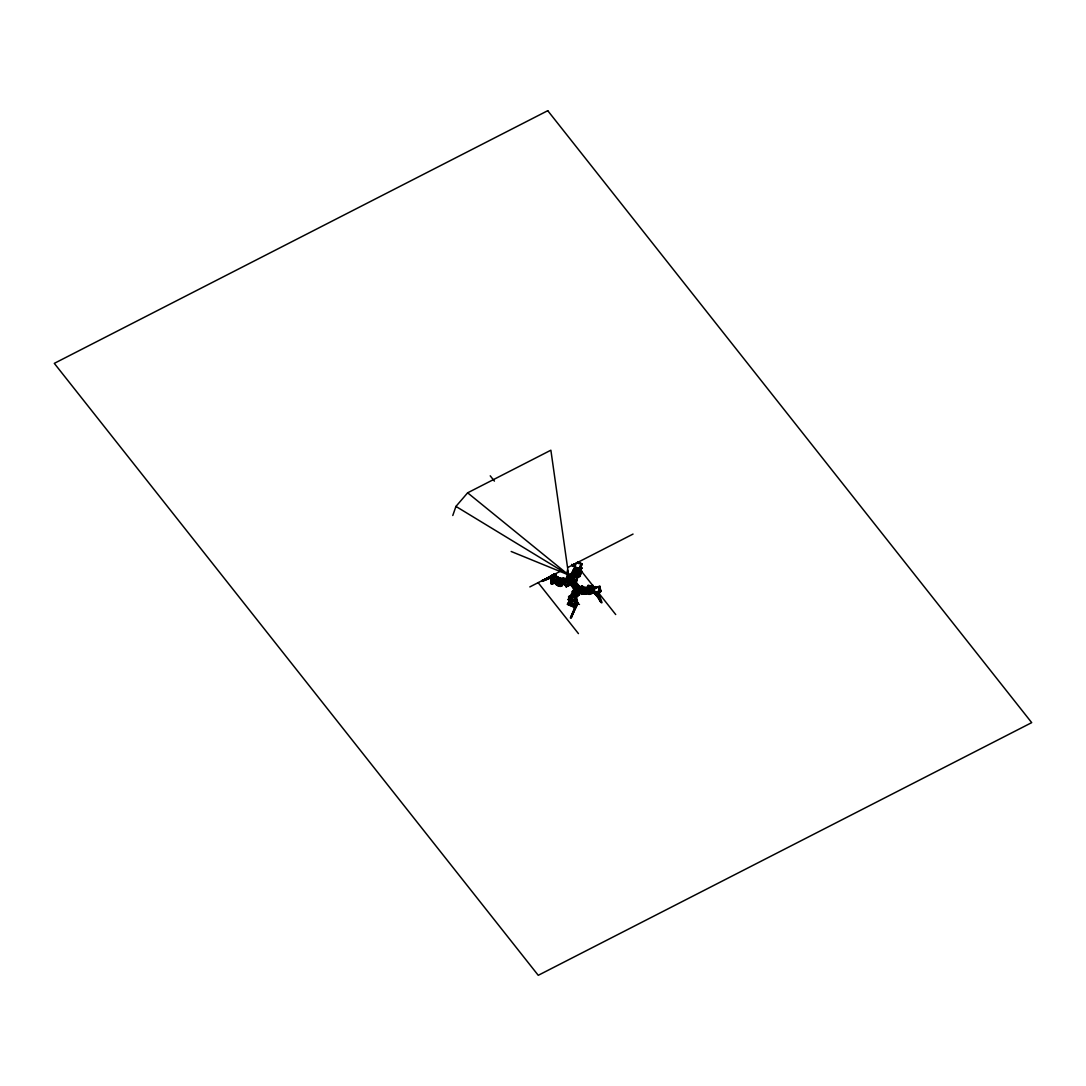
<?xml version="1.0" encoding="UTF-8"?>
<svg xmlns="http://www.w3.org/2000/svg" width="1086" height="1086" viewBox="0 0 1086 1086"><rect width="100%" height="100%" fill="white"/><g stroke="black" fill="none" stroke-linecap="round" stroke-linejoin="round"><path stroke-width="1.5" d="M576.164 601.332L576.585 599.214L576.435 601.332M575.512 601.372L576.394 598.78L575.634 600.477M581.594 594.001L585.042 592.304L584.675 592.97C578.281 596.363 584.227 591.761 585.123 590.703L585.748 591.49L584.675 592.033L585.558 589.915C585.87 587.472 582.096 587.798 583.942 589.657C597.517 591.49 580.562 583.549 583.725 589.454M584.621 591.68L584.051 592.427M596.445 588.205C595.671 586.739 596.268 586.399 595.372 588.042M575.987 598.793C575.702 596.716 576.109 601.223 574.82 601.522M564.204 578.634C562.019 580.616 572.118 580.983 563.62 580.019L563.743 578.539L560.105 578.01L560.105 582.707L562.657 583.033L562.453 582.164L559.602 582.653L558.896 581.716L558.489 583.752L559.711 581.567L563.254 582.001L563.308 582.802L561.543 586.236L558 585.788L557.933 584.757L560.702 584.92M562.032 584.187L562.602 582.218M583.915 589.549C591.055 591.273 585.639 585.829 583.521 588.476C586.101 591.897 588.585 586.698 588.137 587.92M594.463 590.96L593.485 591.653L594.49 591.422C592.372 592.101 580.684 595.522 592.915 593.282L592.345 585.639L593.065 585.476L593.77 587.2L590.716 587.553L590.757 589.684L591.503 588.517L588.693 588.775L591.191 589.074M591.083 589.087L590.675 587.58M565.29 582.761L565.467 584.947L565.942 583.589L564.557 583.087M575.336 576.055C575.078 569.186 577.467 577.304 574.046 576.91M572.444 593.065L574.535 595.712L574.616 594.558L573.571 593.933L574.141 595.915L571.44 593.377L573.136 593.051M581.906 594.395L581.241 591.164M582.517 592.399L581.974 593.798L581.634 590.974M584.485 589.25C591.612 587.499 583.481 592.427 583.82 588.3C586.399 588.544 582.028 589.454 584.309 587.784M585.001 588.137C585.625 588.598 590.947 590.146 584.621 587.431C583.521 588.571 584.648 591.463 582.938 588.286C583.535 585.3 582.367 592.332 585.422 589.264M564.408 578.607L563.62 580.019C558.652 576.897 573.313 578.539 566.648 580.481M567.218 579.422C566.566 579.191 568.005 582.354 565.806 579.49M566.417 579.435L567.557 579.883L567.204 579.055M564.734 580.345L564.136 578.77L568.019 579.34L567.272 580.141L563.946 579.137M581.58 592.467L582.72 592.44L581.96 592.807L582.585 593.608L585.911 591.191L585.286 590.404L583.331 591.408L583.793 592.494L585.748 591.49L585.123 590.703L582.34 592.114M565.521 580.005C567.163 584.58 569.716 578.01 566.892 580.467M587.567 588.707L588.028 586.616M570.734 574.833L570.326 573.829L566.797 576.327L570.951 574.318M566.919 576.422L567.231 576.422M570.435 599.798L570.245 600.477M570.91 600.639L570.503 601.481L570.897 600.11L568.752 600.015L570.123 596.065L569.295 598.019M573.571 573.761L574.073 572.498L572.974 572.023L572.417 573.232L575.539 567.462L572.091 565.1M573.136 573.517L573.91 571.752L572.892 573.652M573.462 572.784L573.802 571.888L573.313 573.136M573.802 571.847L575.689 572.743L576.72 570.231L576.707 571.765M573.625 574.508L574.44 576.897M579.72 574.67L578.852 576.53L580.969 571.765M579.571 574.928L579.435 575.689M579.259 568.358L580.1 568.562L582.177 563.905L579.313 570.313L580.046 568.467M572.471 572.756L574.847 567.163L574.141 568.806L581.594 572.037L579.652 576.449L581.892 571.358L579.313 570.313M580.1 575.458L579.49 576.829L579.938 575.919M580.087 575.512L579.476 574.942L579.028 576.177M580.861 568.345L581.336 567.408L581.268 569.39M569.716 597.68C571.263 596.051 566.118 597.327 571.48 598.848L570.544 602.228L573.259 604.59L574.399 605.078L575.499 602.499L576.842 603.287M570.231 578.268L570.34 579.15L570.476 576.842M565.982 579.354C567.516 575.39 570.191 579.788 570.788 577.969M580.005 592.101L580.345 591.205L581.159 592.589L585.558 589.915M579.761 591.802L580.82 590.689L581.173 592.576M595.997 592.942L597.015 593.187L596.445 593.933M597.639 595.399L597.056 593.295M575.295 600.721L572.186 599.486L571.942 600.952C577.399 599.336 572.824 607.196 574.508 603.395M588.232 592.44L590.187 592.454M588.463 592.413L592.141 592.209L592.277 593.105M589.766 594.164L589.508 593.2L588.87 593.825M589.725 592.427L588.598 592.481M588.693 592.915L592.345 592.345L589.196 592.657M588.816 593.132C586.521 594.368 596.811 591.938 589.956 592.82C589.06 586.589 586.779 598.06 591.897 592.196M596.798 593.567L595.82 593.784M596.757 593.39L596.716 592.562M597.273 592.78L597.069 591.992L597.911 592.087L594.965 593.268L597.517 595.59L596.676 594.069M615.708 614.54L598.128 592.332C610.047 620.758 588.408 580.1 600.83 602.377M567.707 604.278L569.756 599.961M571.29 602.554L573.937 604.549L570.883 603.232L571.127 601.766M573.259 604.59L574.48 603.531M571.182 617.758L577.589 603.558L571.182 617.758C583.711 586.196 561.082 639.301 575.241 607.25M574.318 600.49C577.128 596.513 578.852 603.164 572.227 599.173L571.562 600.965M568.752 600.015L569.485 595.793L569.023 597.789M570.544 602.228L570.883 600.477M571.114 598.454L569.865 600.979L569.797 599.594M571.888 601.264L572.227 599.173M574.399 605.078L575.268 605.119L576.327 602.852L576.571 601.386L575.729 601.02L576.557 599.241L576.164 600.096M575.499 602.499L571.127 600.938M575.268 605.119C574.779 602.458 577.521 605.269 577.467 603.3M567.747 604.006L575.417 606.843M577.019 603.137L577.263 602.499M593.77 587.2L593.648 588.449L592.359 585.653M574.996 576.204L574.915 573.259L573.53 575.756L574.793 576.476L575.458 573.639L574.589 576.517M575.308 574.005C575.281 570.761 575.268 583.046 572.77 575.933M577.25 593.621C579.3 593.567 578.621 590.35 576.72 590.974C570.897 597.327 578.512 593.35 576.313 596.255L575.458 596.065L576.245 596.404L575.526 598.359M576.177 594.151L576.259 594.992L576.938 594.463M576.313 592.454L577.155 591.368L578.146 593.255M576.503 592.101C576.204 598.915 575.091 590.105 577.82 591.775M579.503 591.463L576.042 594.802L576.897 594.544M577.576 593.594L577.874 591.666M575.213 607.427C572.702 608.907 576.747 605.947 576.978 603.789L575.349 607.278M575.159 607.685L567.34 604.4L569.227 601.06M588.721 591.354C585.259 594.612 590.499 591.408 589.101 592.399M571.833 565.725C575.363 565.589 572.431 565.738 572.702 565.344L573.978 564.544L573.394 565.236M576.096 601.617L576.992 599.038L574.698 598.006L575.186 595.332L575.308 596.526M572.471 573.286C578.322 566.01 567.761 570.992 575.96 573.693L576.476 572.471L579.625 573.91L578.146 577.535L579.462 575.241L580.453 575.675L579.422 575.227L581.051 571.114L579.707 570.489L580.766 571.793M581.662 568.304C580.616 570.041 583.168 566.716 580.874 567.652L580.304 568.983L581.309 569.213M574.616 575.661L574.087 576.408L572.906 575.254L572.023 575.702M576.449 592.386L576.693 591.585M577.25 593.187C576.87 591.666 578.363 590.485 576.096 593.01M577.399 592.087C578.919 594.476 575.689 589.087 576.042 593.757M576.367 592.766L575.689 594.952L575.865 592.562M572.919 566.39L573.734 564.476L572.105 565.087C574.996 567.028 572.227 564.964 574.494 564.286M572.77 572.648L572.376 573.435L573.978 569.797M574.562 564.788L574.996 563.824M575.661 564.747L574.752 564.231M575.376 576.34L576.164 573.354L574.453 572.607L572.824 576.191L574.983 577.467M574.195 576.327C574.901 575.594 573.761 576.598 572.2 575.417L574.752 575.919M575.974 599.119L576.137 598.549M576.313 600.327L576.585 599.187L576.204 601.318M575.458 598.875C573.91 600.096 578.729 601.345 575.064 599.839M576.137 602.839C576.625 600.422 577.928 603.585 576.327 604.373M576.639 603.965L575.851 606.151M576.639 602.418L576.055 603.748L577.304 603.965L576.123 606.463L577.005 604.359M577.752 602.798L577.277 604.033L577.684 602.879L577.385 603.68L576.299 603.3M575.213 595.277L571.616 594.368L570.897 596.35L574.195 597.775L574.833 596.35M569.213 601.074L570.123 600.734L569.933 599.486M570.326 600.056L568.467 604.305L570.354 599.839M574.304 569.96L572.838 572.498L574.06 572.675M568.521 596.961L569.566 597.096M576.517 600.789C570.91 598.943 565.657 596.119 570.598 597.11M569.037 596.703L568.969 596.866M572.417 601.372L569.729 599.825M578.838 575.838L579.965 575.661M574.643 596.689L575.336 596.567M568.304 585.001L568.86 583.739L569.648 584.77M568.697 584.119L570.204 583.779L569.851 582.517L567.897 583.521L567.693 585.775L567.489 584.349M574.969 576.042L574.453 575.336L573.951 576.354M575.091 581.485L577.046 580.494L576.435 579.707M575.58 582.286L575.349 582.666M575.974 581.037C576.082 578.146 574.25 585.042 578.471 586.073L578.146 586.657M577.29 594.096C579.49 593.092 575.879 590.485 575.919 593.635L573.693 590.105L572.254 591.544L572.838 592.277L573.218 591.585M574.032 590.865L573.883 590.01L572.648 590.852L573.259 591.626L572.254 593.431L573.34 593.418M576.177 567.191L581.064 569.661L581.105 568.154M581.051 568.141L580.304 568.983M578.132 585.503L577.82 585.123M578.268 590.065L576.49 590.906L575.811 593.526M577.847 593.499L580.25 592.63L578.254 589.671L576.53 592.114M577.277 592.942L577.399 591.775M577.494 595.413L578.906 594.789L578.268 593.988L576.313 594.992L577.155 596.038M582.938 588.286C581.132 590.051 585.571 591.694 584.947 589.196M584.702 591.694L584.865 591.938M573.544 565.168L573.693 566.105M574.005 565.263L572.539 565.67L573.788 565.792M572.431 573.367L572.919 572.091M572.838 572.308L572.607 573.041M577.589 562.385L581.01 564.53L579.096 568.996L574.616 567.191M587.716 591.897L588.884 592.006M590.295 589.169L590.132 588.354M589.929 591.449L589.983 592.304M589.589 593.363L588.856 593.187M555.068 581.716L556.399 582.123L552.299 583.331L551.416 582.734L555.014 581.214L555.937 581.567L551.077 583.467L550.602 576.639L541.778 581.186L553.996 574.195L556.005 574.399L555.421 575.322L554.688 574.304L552.136 575.689L552.258 576.625M560.933 578.539L558.028 577.345L560.715 578.96C556.005 575.892 558.163 580.657 560.933 578.987M559.887 579.53L558.733 580.793M560.512 585.965L560.037 584.309M559.629 578.865C559.643 581.377 558.815 577.046 562.372 579.557L560.227 579.15C558.095 582.395 560.539 576.299 559.385 580.521M555.15 581.241L556.548 581.974L556.073 584.499L559.874 586.114L559.249 585.313C559.847 588.327 562.874 584.241 559.969 584.472M577.345 603.585L577.738 602.934L577.182 604.006M576.394 598.78L575.756 600.3M570.041 574.548L570.191 574.508M572.539 572.906L574.005 568.833L573.313 572.498L574.711 569.132M569.295 596.309L571.019 597.273M569.919 596.581L568.793 599.798L568.168 599.526M578.729 574.833L577.779 576.924M579.313 575.892L579.503 575.485M452.781 515.511L455.944 506.415L467.632 492.827L550.874 450.201L568.602 574.942L511.18 551.484M573.883 566.159L574.236 565.725M574.657 575.756L576.775 571.507M580.562 569.037L580.725 568.833M574.63 573.123L575.851 569.933L576.68 570.299L576.001 572.186M574.983 597.504L575.689 595.549L577.209 595.182M574.467 600.273L576.639 595.372M574.833 572.743L572.743 576.408M574.861 572.39L575.58 570.435L576.72 570.231M577.223 570.449L576.191 572.96L573.598 572.078M576.462 575.091C579.245 576.815 575.268 576.014 576.802 574.494L578.214 574.738L579.639 571.358L581.39 572.064M576.327 575.471L576.802 574.494M570.014 600.042L568.888 599.553L570.041 596.499L569.688 599.105M578.214 574.738L576.652 574.888M571.915 593.689L570.761 596.743L571.915 593.689L572.797 594.083L570.72 598.644M579.11 574.684L580.521 571.738L577.643 577.318M571.575 596.268L572.797 594.083M572.091 595.467L573.327 595.929M572.132 598.902L571.372 597.463L572.471 598.305M574.195 597.775L574.915 595.834M576.707 595.359L574.698 599.173M576.53 595.671L575.186 595.128L575.499 594.449M584.363 591.598L584.024 592.223M573.517 564.978L573.422 566.01L573.204 565.195M574.861 566.24C573.815 568.711 576.883 563.851 574.752 564.476M580.915 569.254L581.77 568.059M576.313 599.811L574.996 599.133M567.557 577.019L569.322 575.702L568.915 576.408M567.53 576.829L571.222 575.037L569.716 576.001L574.67 582.15L574.005 580.806L576.87 578.933L574.752 576.259M572.403 572.621L571.955 573.802L572.308 573.096M579.978 572.295L579.775 573.489L580.223 572.403L576.91 571.005M571.874 594.476L571.168 595.454M573.965 566.376L574.494 565.209M572.729 572.254L573.856 569.186L574.575 569.431M573.177 572.648L574.209 570.082M577.725 603.735L578.186 602.445L577.385 603.68M563.96 579.001L567.163 579.965L566.403 580.521M575.132 568.426L575.539 567.462M577.725 563.24L578.241 562.276M578.349 563.512L578.757 562.562L581.295 563.593L578.553 569.987L574.304 568.154M578.458 563.498L578.865 562.548L577.63 562.073L582.177 563.905M579.544 571.155L579.761 570.476M580.005 571.44L580.304 570.761M583.766 588.965L583.63 589.847L585.082 589.739M587.553 589.074C586.44 587.77 587.811 591.666 588.531 586.535L591.069 586.861M573.951 564.014L572.77 565.752L574.535 566.363M574.928 566.077C574.127 569.987 575.702 560.539 577.453 562.982L578.132 562.29M577.738 562.059L577.453 562.982M576.042 567.679C574.087 569.716 577.738 565.874 579.096 568.996M569.553 596.933L569.417 597.694M573.123 565.236L573.707 564.489M558.652 579.761L559.86 580.223M567.924 579.924L566.268 578.852M567.924 580.942L567.937 579.123L566.593 579.096M577.576 603.68L576.422 606.395M575.132 607.495L571.209 617.554M568.127 599.744L569.05 597.585M570.897 600.11L571.48 598.848M570.883 603.232L571.942 600.952M573.883 604.861L574.942 602.581M576.042 602.526L576.571 601.386M555.394 576.91L556.1 575.933L554.322 575.078M554.349 574.63C551.824 575.105 558.163 574.318 555.34 576.109M555.285 575.023L554.498 574.535M556.738 576.313L555.693 576.802L555.584 575.268M557.647 578.295L559.222 579.11M577.603 603.897L575.553 604.006M573.245 573.15L572.784 574.141M574.263 572.838L574.765 572.078L574.426 573.001M568.602 596.852L569.648 597.232M568.86 597.314L570.408 597.544M575.091 598.97L575.268 598.169M574.589 566.24L575.064 565.087L573.449 564.408M578.417 592.78L577.019 595.535L575.308 594.789M573.747 575.146L573.313 576.272M573.204 576.245L573.965 574.793M578.227 593.119L577.385 593.621L577.874 592.684M575.892 598.983L576.517 599.472M576.177 571.589L576.897 571.331M574.263 575.471L574.956 573.992M573.245 575.023C571.331 578.39 576.91 576.476 574.915 576.354M561.543 579.53L559.779 579.313L562.372 579.557L562.602 578.322M562.331 578.811L562.643 579.028M563.2 579.965L563.308 578.404L561.652 582.734M563.539 578.811L563.729 578.458M567.096 580.073L563.973 579.544L564.15 581.295M563.159 582.653L566.295 586.874L563.05 581.892L562.684 582.558L563.553 582.449M562.996 582.938L565.005 579.856L567.897 583.521M565.982 579.014L567.408 578.865M570.897 574.535L567.516 576.788L571.195 575.037M566.335 579.123L566.933 578.254M565.779 580.847L567.082 580.1M567.639 579.734L566.729 579.177L567.747 579.557M566.525 579.639L566.553 578.757M568.304 576.381L568.697 575.675M569.01 575.064L568.263 576.096L570.734 574.752M564.353 584.254L559.969 585.164M567.055 579.802L569.132 578.648M564.924 583.698L565.263 583.603M565.996 580.236L567.367 580.453M569.173 576.788L571.996 575.512M569.716 576.001L570.802 576.87L570.272 579.177M566.987 581.444L568.331 580.684L566.783 580.847M578.539 585.883C576.639 591.151 565.141 576.204 570.639 576.544L569.743 579.082L570.218 578.566M567.055 581.539L566.729 580.725M569.471 577.087L567.449 579.028L567.937 579.652M569.743 577.372L572.906 575.254M569.132 578.838L570.259 576.693M569.96 577.738L570.639 576.544M571.467 575.661L570.354 574.413M566.376 586.277L567.462 584.309L568.955 584.621M574.453 575.336L571.779 576.91M573.082 574.956L572.403 575.634M573.503 576.612L573.517 575.064M570.72 580.576L568.575 582.232L570.72 580.576L568.67 577.983M568.372 585.259L569.417 583.304L576.055 591.694M566.295 586.874L569.078 585.449L568.25 583.521M570.204 583.779L568.833 584.132M572.2 580.033L574.073 578.865L573.082 579.585M566.716 578.431L570.856 583.657L566.58 586.345M573.028 582.992L572.173 583.861L571.345 582.815L572.336 581.662L576.49 586.603L573.517 582.327M571.345 582.815L572.336 581.662M575.594 587.689L572.336 583.549L571.073 584.838L572.689 583.576L571.847 582.53M573.503 581.702L574.005 580.806M573.354 582.625L573.897 581.852L576.788 585.503L576.394 586.209L573.394 582.612M574.005 581.444L576.87 578.933M574.901 582.87L575.444 581.987M575.308 582.666L575.797 581.784L579.069 585.911L578.499 586.413M576.164 580.942L577.209 580.195L576.598 579.408M572.498 583.263L577.209 580.195M576.598 583.644L576.137 583.413M571.752 593.757L573.218 592.902M575.96 587.716L574.331 588.965L575.064 588.164M568.888 599.553L571.005 596.852M570.394 597.124L572.01 594.083M572.811 590.553L573.422 591.341L574.263 590.512L573.53 590.404M576.354 587.241L577.331 587.974L576.34 589.128L575.77 587.39L579.069 585.911M578.729 595.074L575.417 589.426L574.752 590.417L575.661 591.123M573.259 591.626L575.648 589.847L572.254 591.544M576.34 589.128L577.331 587.974M577.603 586.874L582.965 592.915L581.295 593.811L580.969 592.345L582.042 593.621L585.978 593.662L585.856 591.775L585.653 592.454M575.648 592.386L576.082 591.055L577.969 591.911M573.639 579.652L579.503 586.874L579.001 587.757M578.607 588.137L579.503 586.874M579.843 589.196L581.539 588.327L581.105 589.101L579.652 587.255L581.037 586.983M576.775 592.834L577.603 592.78M577.087 592.481L577.467 591.789M576.232 596.404L575.729 595.495M579.652 587.255L580.698 586.508M584.078 588.042L582.666 586.25L580.535 586.807M574.698 597.992L575.336 596.73M579.408 591.639L576.15 595.291L576.775 596.078L579.557 594.653L579.367 593.078M579.856 588.693L580.236 588.001M582.666 586.25L580.44 587.743L579.815 586.969M576.109 596.255L577.671 596.567L574.888 597.979M581.227 586.956L581.77 585.965M576.394 596.771L577.82 595.332M576.938 596.255L577.657 595.114M579.68 591.544L580.223 590.635M577.861 595.535L578.906 594.789M580.82 590.689L580.155 593.227L581.512 590.784L578.39 592.386M580.969 590.838L580.155 593.227M582.653 588.802L582.965 587.512M579.897 593.363L581.268 590.906M579.557 594.653L575.254 597.314M584.485 588.273L588.042 588.707M582.381 592.657L581.567 593.39M583.969 588.87L584.757 588.191M584.146 589.861L584.675 589.169M584.96 588.503L584.458 589.725M584.58 590.417L588.87 589.834L587.933 589.345L591.558 589.793L591.503 588.517M584.526 592.277L584.675 592.97M586.521 588.544L588.123 585.395L591.666 585.829L590.363 589.046M586.969 588.395L588.123 585.395M587.96 589.467L587.838 588.123L587.757 590.037M591.558 589.793L588.788 589.983L589.046 588.666L591.503 589.046L589.046 588.666L587.322 592.603L588.571 592.752M590.051 588.748L591.069 586.874M590.268 588.707L591.666 585.829M590.173 592.291L591.286 590.295L591.015 586.06L589.847 586.223L591.028 586.277M559.833 578.499L558.136 582.897M559.399 581.784L558.571 582.313M560.919 579.164L560.105 578.01M558 585.788L559.752 584.607M558.625 585.11L560.105 582.503L560.96 583.128M562.657 583.033L562.724 579.462L567.041 580.372L563.81 579.666M561.666 585.49L562.602 582.802L561.476 583.196M564.381 579.476L566.987 580.277M561.177 585.435L563.254 582.001M566.403 579.598L566.838 578.892M567.014 578.852L566.756 579.87M573.517 575.661L570.951 576.259L571.575 577.046L572.023 576.272L574.915 579.924M574.114 573.055L575.851 569.933M572.553 576.53L575.146 571.888L576.503 572.403M573.109 575.824L573.951 574.779M573.91 575.919C574.168 574.304 572.363 577.087 574.63 576.87M573.584 576.001L574.263 575.281M574.073 576.218L574.63 575.431M574.589 576.842L574.956 575.648M574.806 577.304L575.58 576.001M579.639 571.358L578.947 572.756L577.657 572.118M577.155 576.652L577.562 575.933M578.146 577.535L576.856 577.318L578.634 574.127L580.345 574.942M582.449 591.924L583.603 590.92L580.711 587.255M584.092 588.897L584.689 588.408M585.205 588.395L584.526 587.988M586.902 588.897L584.417 587.988M589.06 589.481L585.721 594.042L585.639 592.155L587.146 590.703M586.06 592.155L588.273 588.178L585.761 594.042L582.544 593.838M586.467 594.137L586.508 591.951L587.988 592.44M588.979 588.273L587.648 588.476M581.553 592.386L581.648 591.707M574.575 573.679L575.444 573.381M576.761 592.114L577.318 591.748M575.974 596.73L575.689 597.083M576.91 603.925L575.485 604.101M550.955 576.87L541.995 581.254L550.602 576.639M550.941 577.304L542.09 581.322L550.969 577.901M597.938 594.612L597.694 595.915L601.06 601.78L597.748 595.82M589.522 593.485L588.979 592.128M596.757 586.969C594.761 586.752 594.49 586.929 596.866 587.051M595.657 592.644L595.63 594.368M595.861 593.553L595.617 593.73M597.612 595.671L595.617 594.151M595.508 587.132L594.775 587.512L595.657 586.535M575.322 581.227L574.643 580.413M577.725 585.911L577.399 585.625M554.742 581.472L555.76 581.363M560.81 584.635L558.163 585.517M560.96 586.006L560.838 584.974M580.44 567.679L579.707 567.286M566.485 579.3L567.788 579.761M555.638 581.472C552.122 582.137 557.566 580.087 554.376 581.105L554.322 580.413M574.453 572.607L575.146 571.888M574.25 572.96L574.956 572.241M541.805 580.616L552.163 576.34M553.616 575.051L551.321 576.299L553.765 574.331L559.752 578.865M554.878 575.023L555.503 574.738M557.661 578.064L559.453 579.598M595.59 593.526L596.743 595.196M600.042 590.608L600.87 591.042L599.879 591.259M597.219 594.001C598.807 591.951 594.083 590.77 594.992 593.635M565.141 583.942L564.476 584.349M575.947 591.096L575.879 594.612L575.933 592.44M554.96 581.295L555.665 581.431M555.53 581.675C557.213 582.693 551.932 584.852 551.077 583.467M554.389 581.227L556.276 581.268L555.408 582.137M554.199 574.711L552.136 575.892L552.204 576.883L550.385 576.734M553.507 575.444L552.014 575.96M564.055 578.852L567.001 578.716M582.775 591.341L581.892 591.789L578.227 587.064M578.105 594.286L578.933 593.866M529.832 586.915L560.376 571.263M567.788 567.476L633.043 534.068M563.946 579.856L564.571 580.643L563.946 579.856L564.829 579.395M568.847 577.684L570.802 576.87M570.069 578.553L567.856 575.091M567.625 584.01L569.58 583.006M574.48 580.711L576.462 579.748L575.661 580.766M570.856 583.657L566.661 585.761L563.756 582.082M577.046 580.494L572.648 582.938L575.173 581.634M565.982 586.481L569.078 585.449M575.797 581.784L575.186 581.947M572.403 585.259L571.942 586.073L570.679 584.037M573.435 586.101L574.331 585.639M572.743 587.092L575.01 589.956M575.471 588.028L576.842 588.87M573.883 590.01L574.765 589.549L574.032 590.58M572.634 590.852L575.417 589.426M578.838 587.675L581.607 586.264L582.232 587.037M573.232 594.056L573.965 593.73M580.834 591.68L582.123 591.015M580.671 591.979L581.96 591.313M583.956 592.196L584.838 591.748M585.028 591.639L585.911 591.191M572.023 576.272L570.313 577.141L572.363 579.748M581.607 586.264L580.901 586.929M588.015 586.304L588.096 587.35M588.653 593.051C588.327 596.377 595.617 590.988 590.363 593.472M596.893 593.132L598.06 593.037L596.92 593.635M579.028 593.675L580.331 593.024L579.843 592.399M589.983 593.499L588.775 593.635M554.566 582.476L551.444 583.698M586.983 588.15L588.11 587.607M553.955 580.63L551.973 579.313L554.05 578.336L553.222 575.132L551.145 576.109L552.272 578.458M551.457 583.929L550.969 576.462L554.607 574.684M553.86 575.553L552.557 576.069M550.969 576.462L552.625 576.72M556.29 578.037L557.43 577.494M557.227 578.268L559.697 578.539M556.507 581.281L557.647 580.738L557.389 576.856M556.548 581.974L557.702 581.431C555.38 584.689 563.634 584.838 560.525 586.426M556.073 584.499L557.851 583.657M556.521 578.39L557.457 577.942L556.819 577.521L557.009 580.304M553.222 575.132L552.53 575.743M551.267 577.331L541.778 581.417L542.213 580.888M551.607 583.82L554.552 582.367M560.281 578.648L557.647 577.928L559.222 579.435M575.078 582.137L579.001 587.132M592.875 592.752L592.78 591.802M595.685 586.969L595.454 587.865M555.638 581.933L555.163 581.729M560.39 585.585L560.607 585.992M565.304 584.865L564.136 584.635M597.137 596.038L598.522 595.725M592.399 586.223L593.621 588.083L592.481 587.512L593.268 593.173L592.427 592.006L589.006 592.332L592.304 591.802L593.227 592.63M595.277 592.752L595.332 593.513L594.531 592.06L592.332 592.399M593.037 586.779L593.743 586.63M593.214 587.716L599.839 586.236L600.897 591.503L599.92 591.721L599.133 590.39L600.11 590.173L600.897 591.503M592.983 587.852L593.689 587.702M593.526 592.277L593.268 588.395L599.893 586.929M594.449 590.119L594.599 589.399M599.092 589.929L598.902 587.146L599.092 589.929L600.083 589.712L600.87 591.042M599.852 590.689L600.83 590.472M596.581 593.227L599.974 592.481L599.187 591.151L594.544 592.182L594.259 588.178M600.544 590.906L599.839 586.236M595.332 593.39L592.793 593.078L592.427 592.006M597.843 595.209L598.21 596.133L597.707 595.237M556.738 576.435L558.082 577.779M581.892 571.358L581.051 571.114M568.888 574.901L568.168 575.254L569.037 574.616L568.874 575.512M595.902 593.431L596.893 593.431M560.267 584.77L560.39 586.386M560.186 584.892L560.525 586.196M589.033 592.875L592.467 592.549M568.412 585.042L567.259 585.245M554.702 574.494L555.448 574.63M568.793 599.798L569.756 599.744M587.187 589.277L584.105 589.196M555.435 581.241L552.245 578.471L552.896 578.879M555.204 582.313L555.516 581.92M588.626 593.553L588.531 593.933M552.394 575.879L551.145 576.109L552.34 583.874M588.123 589.739L588.083 588.531M559.914 579.72L562.412 580.019M591.517 586.114L587.974 585.68L591.531 586.345M563.308 582.802L559.602 582.653M588.178 586.196L591.734 586.63M560.756 584.702L561.706 585.951M585.639 592.155L586.345 592.25M588.083 592.562L586.929 591.965M563.118 578.757L562.372 579.557M588.788 589.983L591.286 590.295M561.598 579.327L562.724 579.462M584.404 589.535L583.291 588.843M563.607 579.68L566.851 580.711M596.648 593.499L601.495 602.282M596.825 593.757L596.771 593.146M596.933 595.82L595.467 593.961M558.028 577.345L560.729 579.164M563.39 582.748L564.666 583.277M579.625 567.476L580.386 567.802M574.358 565.521L575.227 565.901M571.589 564.394L575.173 566.037M579.34 568.154L580.087 568.48M571.507 572.173L573.87 573.164M572.892 573.992L573.802 574.304M574.738 575.58L578.281 577.141M574.508 597.219L575.811 597.857M575.213 599.499L577.467 600.436M576.666 603.219L579.49 604.44M567.937 603.599L576.109 607.155M567.476 604.074L575.716 607.739L575.051 607.929M582.68 592.209L583.983 592.78M588.49 585.965L589.318 586.155L588.463 585.734L588.693 588.775M455.944 506.415L568.602 574.942L567.313 570.041M558.272 583.386L560.539 584.892M551.118 575.648L551.742 576.069L551.688 575.308M553.412 577.915L557.647 580.738M557.702 581.431L553.466 578.607L553.765 574.331M556.032 583.929L556.521 584.797L558.285 583.969L557.837 577.155M560.064 586.291L559.969 585.598M467.632 492.827L568.602 574.942L567.354 571.779M557.647 578.485L558.706 579.354M596.893 596.119L595.155 594.001L597.259 596.716L598.603 595.875M579.53 568.806L595.033 588.408M576.082 580.44L576.666 581.186M573.992 581.051L574.793 582.069M490.22 475.817L494.415 481.125M566.512 572.295L568.602 574.942M569.091 576.109L570.421 577.535M578.132 587.241L580.019 589.644M574.725 583.562L577.195 586.671M568.521 576.137L567.611 575.526M567.91 576.082L569.634 577.942M576.286 587.119L580.82 592.128L580.033 591.096M571.833 581.92L576.829 588.232M570.557 580.874L578.037 590.336M568.86 580.345L574.833 588.083M575.349 588.544L578.716 592.766M568.453 580.263L572.553 585.313M574.195 587.526L577.155 591.259M568.195 580.467L568.019 579.34M571.467 584.635L574.738 588.761M566.064 578.553L566.688 579.34M570.435 584.173L575.376 590.336M571.833 593.621L573.775 596.065M538.14 582.653L578.444 633.613M584.77 591.436L585.368 592.182M587.933 586.902L587.974 587.472M597.571 593.472L598.372 595.495M593.268 588.395L593.703 589.141M594.327 593.608L593.974 593.024M597.952 595.861L601.196 601.753L598.019 595.766L597.667 591.761M574.209 607.278L574.575 608.146M597.979 592.169L598.033 592.956M590.512 588.829L590.757 589.684M558.896 581.716L559.154 582.571L563.132 582.856M596.838 591.938L597.042 594.666M599.92 591.721L599.974 592.481M599.133 590.39L599.187 591.151M597.409 591.816L597.599 594.544M596.933 592.739L596.947 594.056M595.793 591.897L595.712 592.739M595.142 593.798L595.196 594.544M593.065 585.476L593.187 587.35M589.535 591.042L589.589 591.829M589.494 592.046L589.549 592.739M589.331 591.992L589.413 592.997M588.761 591.3L589.141 594.463M587.051 588.612L587.241 591.395L586.494 590.621M586.019 591.476L586.141 593.363M561.476 585.205L561.543 586.236M561.136 584.852L561.204 585.883M560.512 578.77L560.58 579.557M559.711 581.567L559.765 582.367M558.706 579.625L558.733 580.494M558.584 584.539L558.652 585.571M555.883 574.983L556.018 575.851M552.258 575.105L552.245 575.838M551.674 579.951L551.973 584.051M550.765 577.209L551.416 584.146M547.751 110.691L54.3 363.362L538.249 975.309L1031.7 722.638L547.751 110.691M557.729 581.784L556.575 582.327L557.729 581.784"/></g></svg>
